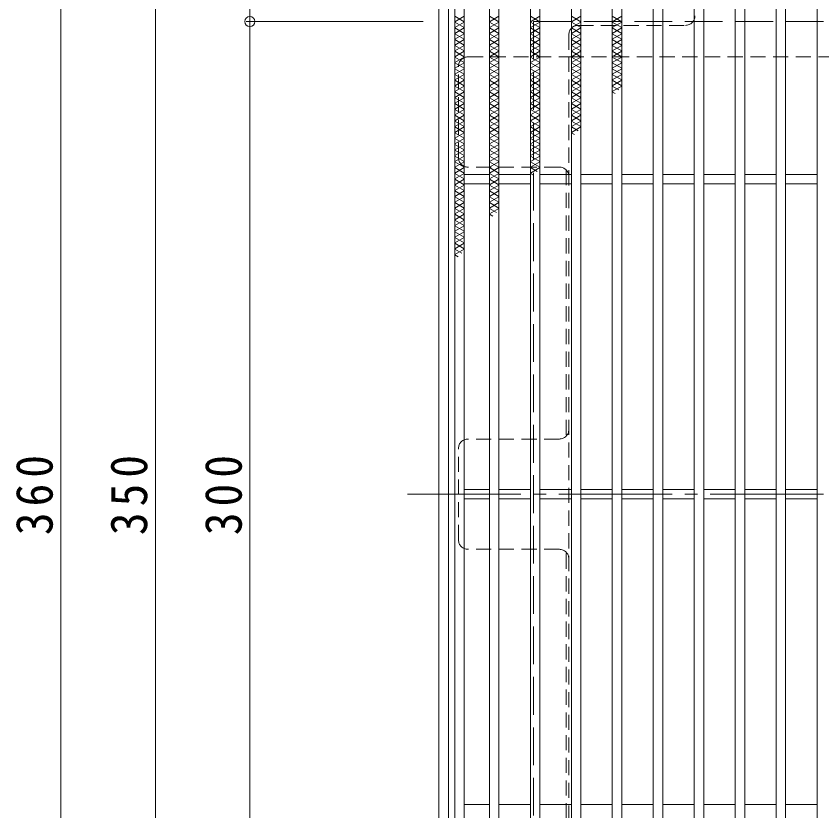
# Model space of a CAD drawing. Units: millimetres at full size, sheet at 1:4. Extents: x -838 to 1019, y -781 to 757.
# Drawn here: x -808.9 to -553.2, y 342.6 to 594.9 of the extents above; entities that cross this region are included whole.
import ezdxf

# ---------------------------------------------------------------- set-up
doc = ezdxf.new("R2010")
doc.units = ezdxf.units.MM
doc.header["$LTSCALE"] = 4
doc.header["$PDMODE"] = 32
doc.header["$PDSIZE"] = 3.2
for name, pattern in [('CHAIN2', [12, 9, -1, 1, -1]), ('DASHED1', [1.8, 1.2, -0.6]), ('DASHED3', [4, 3, -1])]:
    doc.linetypes.add(name, pattern=pattern)
for name, color, linetype, lineweight in [('A-1', 3, 'Continuous', 9), ('A-2', 3, 'Continuous', 9), ('A-4', 7, 'Continuous', 9), ('A-7', 2, 'Continuous', 9), ('A-9', 6, 'Continuous', 9)]:
    doc.layers.add(name, color=color, linetype=linetype, lineweight=lineweight)
doc.styles.add('ＭＳ ゴシック', font='')
doc.styles.get('ＭＳ ゴシック').set_extended_font_data('MS Gothic')

msp = doc.modelspace()

# ---------------------------------------------------------------- linework, layer by layer
at = {"layer": 'A-1', "color": 2, "linetype": 'DASHED3'}
for p, q in [((-644.713, 593.162), (-644.713, 293.162)), ((-344.713, 593.162), (-644.713, 593.162))]:
    msp.add_line(p, q, dxfattribs=at)
at = {"layer": 'A-1', "color": 2}
for points in [[(-674.713, 623.162), (-674.713, 263.162), (-314.713, 263.162), (-314.713, 623.162)], [(-671.713, 620.162), (-671.713, 266.162), (-317.713, 266.162), (-317.713, 620.162)]]:
    msp.add_lwpolyline(points, close=True, dxfattribs=at)
at = {"layer": 'A-2'}
for p, q in [((-669.713, 618.161), (-669.713, 268.161)), ((-666.713, 615.161), (-666.713, 271.161)), ((-658.713, 615.161), (-658.713, 271.161)), ((-655.713, 615.161), (-655.713, 271.161)), ((-645.713, 615.161), (-645.713, 271.161)), ((-642.713, 615.161), (-642.713, 271.161)), ((-632.713, 615.161), (-632.713, 271.161)), ((-629.713, 615.161), (-629.713, 271.161)), ((-619.713, 615.161), (-619.713, 271.161)), ((-616.713, 615.161), (-616.713, 271.161)), ((-606.713, 615.161), (-606.713, 271.161)), ((-603.713, 615.161), (-603.713, 271.161)), ((-593.713, 615.161), (-593.713, 271.161)), ((-590.713, 615.161), (-590.713, 271.161)), ((-580.713, 615.161), (-580.713, 271.161)), ((-577.713, 615.161), (-577.713, 271.161)), ((-567.713, 615.161), (-567.713, 271.161)), ((-564.713, 615.161), (-564.713, 271.161)), ((-554.713, 615.161), (-554.713, 271.161)), ((-658.713, 544.661), (-666.713, 544.661)), ((-645.713, 544.661), (-655.713, 544.661)), ((-632.713, 544.661), (-642.713, 544.661)), ((-619.713, 544.661), (-629.713, 544.661)), ((-606.713, 544.661), (-616.713, 544.661)), ((-593.713, 544.661), (-603.713, 544.661)), ((-580.713, 544.661), (-590.713, 544.661)), ((-567.713, 544.661), (-577.713, 544.661)), ((-554.713, 544.661), (-564.713, 544.661)), ((-658.713, 541.661), (-666.713, 541.661)), ((-645.713, 541.661), (-655.713, 541.661)), ((-632.713, 541.661), (-642.713, 541.661)), ((-619.713, 541.661), (-629.713, 541.661)), ((-606.713, 541.661), (-616.713, 541.661)), ((-593.713, 541.661), (-603.713, 541.661)), ((-580.713, 541.661), (-590.713, 541.661)), ((-567.713, 541.661), (-577.713, 541.661)), ((-554.713, 541.661), (-564.713, 541.661)), ((-658.713, 444.661), (-666.713, 444.661)), ((-645.713, 444.661), (-655.713, 444.661)), ((-632.713, 444.661), (-642.713, 444.661)), ((-619.713, 444.661), (-629.713, 444.661)), ((-606.713, 444.661), (-616.713, 444.661)), ((-593.713, 444.661), (-603.713, 444.661)), ((-580.713, 444.661), (-590.713, 444.661)), ((-567.713, 444.661), (-577.713, 444.661)), ((-554.713, 444.661), (-564.713, 444.661)), ((-658.713, 441.661), (-666.713, 441.661)), ((-645.713, 441.661), (-655.713, 441.661)), ((-632.713, 441.661), (-642.713, 441.661)), ((-619.713, 441.661), (-629.713, 441.661)), ((-606.713, 441.661), (-616.713, 441.661)), ((-593.713, 441.661), (-603.713, 441.661)), ((-580.713, 441.661), (-590.713, 441.661)), ((-567.713, 441.661), (-577.713, 441.661)), ((-554.713, 441.661), (-564.713, 441.661)), ((-658.713, 344.661), (-666.713, 344.661)), ((-645.713, 344.661), (-655.713, 344.661)), ((-632.713, 344.661), (-642.713, 344.661)), ((-619.713, 344.661), (-629.713, 344.661)), ((-606.713, 344.661), (-616.713, 344.661)), ((-593.713, 344.661), (-603.713, 344.661)), ((-580.713, 344.661), (-590.713, 344.661)), ((-567.713, 344.661), (-577.713, 344.661)), ((-554.713, 344.661), (-564.713, 344.661))]:
    msp.add_line(p, q, dxfattribs=at)
at = {"layer": 'A-4'}
for p, q in [((-794.713, 623.162), (-794.713, 263.162)), ((-764.713, 618.161), (-764.713, 268.162)), ((-734.713, 593.162), (-734.713, 618.161)), ((-735.913, 593.162), (-679.713, 593.162)), ((-734.713, 593.162), (-734.713, 293.162))]:
    msp.add_line(p, q, dxfattribs=at)
msp.add_point((-734.713, 593.162), dxfattribs=at)
at = {"layer": 'A-7', "linetype": 'DASHED1'}
for p, q in [((-630.513, 591.966), (-596.512, 591.966)), ((-633.513, 588.966), (-633.513, 581.966)), ((-665.516, 581.966), (-633.513, 581.966)), ((-633.513, 581.966), (-355.913, 581.966)), ((-633.513, 581.966), (-633.513, 304.359)), ((-668.516, 549.965), (-668.516, 578.966)), ((-636.513, 546.965), (-665.516, 546.965)), ((-634.313, 546.004), (-634.313, 461.623)), ((-636.513, 460.663), (-665.516, 460.663)), ((-668.516, 428.662), (-668.516, 457.663)), ((-636.513, 425.662), (-665.516, 425.662)), ((-634.313, 340.32), (-634.313, 424.701))]:
    msp.add_line(p, q, dxfattribs=at)
at = {"layer": 'A-7', "linetype": 'CHAIN2'}
msp.add_line((-684.713, 443.162), (-304.713, 443.162), dxfattribs=at)
at = {"layer": 'A-7', "linetype": 'DASHED1'}
for centre, start, end in [((-596.512, 594.966), 270, 0), ((-630.513, 588.966), 90, 180), ((-665.516, 578.966), 90, 180), ((-665.516, 549.965), 180, 270), ((-636.513, 543.965), 0, 90), ((-636.513, 463.663), 270, 0), ((-665.516, 457.663), 90, 180), ((-665.516, 428.662), 180, 270), ((-636.513, 422.662), 0, 90)]:
    msp.add_arc(centre, 3, start, end, dxfattribs=at)
at = {"layer": 'A-9'}
for p, q in [((-669.713, 594.838), (-666.713, 593.106)), ((-666.713, 594.838), (-669.713, 593.106)), ((-658.713, 594.838), (-655.713, 593.106)), ((-655.713, 594.838), (-658.713, 593.106)), ((-645.713, 594.838), (-642.713, 593.106)), ((-642.713, 594.838), (-645.713, 593.106)), ((-632.713, 594.838), (-629.713, 593.106)), ((-629.713, 594.838), (-632.713, 593.106)), ((-619.713, 594.838), (-616.713, 593.106)), ((-616.713, 594.838), (-619.713, 593.106)), ((-666.713, 592.991), (-669.713, 591.259)), ((-669.713, 592.991), (-666.713, 591.259)), ((-666.713, 591.143), (-669.713, 589.411)), ((-669.713, 591.143), (-666.713, 589.411)), ((-655.713, 592.991), (-658.713, 591.259)), ((-658.713, 592.991), (-655.713, 591.259)), ((-655.713, 591.143), (-658.713, 589.411)), ((-658.713, 591.143), (-655.713, 589.411)), ((-642.713, 592.991), (-645.713, 591.259)), ((-645.713, 592.991), (-642.713, 591.259)), ((-642.713, 591.143), (-645.713, 589.411)), ((-645.713, 591.143), (-642.713, 589.411)), ((-629.713, 592.991), (-632.713, 591.259)), ((-632.713, 592.991), (-629.713, 591.259)), ((-629.713, 591.143), (-632.713, 589.411)), ((-632.713, 591.143), (-629.713, 589.411)), ((-616.713, 592.991), (-619.713, 591.259)), ((-619.713, 592.991), (-616.713, 591.259)), ((-616.713, 591.143), (-619.713, 589.411)), ((-619.713, 591.143), (-616.713, 589.411)), ((-666.713, 589.296), (-669.713, 587.563)), ((-669.713, 589.296), (-666.713, 587.564)), ((-655.713, 589.296), (-658.713, 587.563)), ((-658.713, 589.296), (-655.713, 587.564)), ((-642.713, 589.296), (-645.713, 587.563)), ((-645.713, 589.296), (-642.713, 587.564)), ((-629.713, 589.296), (-632.713, 587.563)), ((-632.713, 589.296), (-629.713, 587.564)), ((-616.713, 589.296), (-619.713, 587.563)), ((-619.713, 589.296), (-616.713, 587.564)), ((-666.713, 587.448), (-669.713, 585.716)), ((-669.713, 587.448), (-666.713, 585.716)), ((-666.713, 585.6), (-669.713, 583.868)), ((-669.713, 585.6), (-666.713, 583.868)), ((-655.713, 587.448), (-658.713, 585.716)), ((-658.713, 587.448), (-655.713, 585.716)), ((-655.713, 585.6), (-658.713, 583.868)), ((-658.713, 585.6), (-655.713, 583.868)), ((-642.713, 587.448), (-645.713, 585.716)), ((-645.713, 587.448), (-642.713, 585.716)), ((-642.713, 585.6), (-645.713, 583.868)), ((-645.713, 585.6), (-642.713, 583.868)), ((-629.713, 587.448), (-632.713, 585.716)), ((-632.713, 587.448), (-629.713, 585.716)), ((-629.713, 585.6), (-632.713, 583.868)), ((-632.713, 585.6), (-629.713, 583.868)), ((-616.713, 587.448), (-619.713, 585.716)), ((-619.713, 587.448), (-616.713, 585.716)), ((-616.713, 585.6), (-619.713, 583.868)), ((-619.713, 585.6), (-616.713, 583.868)), ((-666.713, 583.753), (-669.713, 582.021)), ((-669.713, 583.753), (-666.713, 582.021)), ((-655.713, 583.753), (-658.713, 582.021)), ((-658.713, 583.753), (-655.713, 582.021)), ((-642.713, 583.753), (-645.713, 582.021)), ((-645.713, 583.753), (-642.713, 582.021)), ((-629.713, 583.753), (-632.713, 582.021)), ((-632.713, 583.753), (-629.713, 582.021)), ((-616.713, 583.753), (-619.713, 582.021)), ((-619.713, 583.753), (-616.713, 582.021)), ((-666.713, 581.905), (-669.713, 580.173)), ((-669.713, 581.905), (-666.713, 580.173)), ((-655.713, 581.905), (-658.713, 580.173)), ((-658.713, 581.905), (-655.713, 580.173)), ((-642.713, 581.905), (-645.713, 580.173)), ((-645.713, 581.905), (-642.713, 580.173)), ((-629.713, 581.905), (-632.713, 580.173)), ((-632.713, 581.905), (-629.713, 580.173)), ((-616.713, 581.905), (-619.713, 580.173)), ((-619.713, 581.905), (-616.713, 580.173)), ((-666.713, 580.058), (-669.713, 578.326)), ((-669.713, 580.058), (-666.713, 578.326)), ((-666.713, 578.21), (-669.713, 576.478)), ((-669.713, 578.21), (-666.713, 576.478)), ((-655.713, 580.058), (-658.713, 578.326)), ((-658.713, 580.058), (-655.713, 578.326)), ((-655.713, 578.21), (-658.713, 576.478)), ((-658.713, 578.21), (-655.713, 576.478)), ((-642.713, 580.058), (-645.713, 578.326)), ((-645.713, 580.058), (-642.713, 578.326)), ((-642.713, 578.21), (-645.713, 576.478)), ((-645.713, 578.21), (-642.713, 576.478)), ((-629.713, 580.058), (-632.713, 578.326)), ((-632.713, 580.058), (-629.713, 578.326)), ((-629.713, 578.21), (-632.713, 576.478)), ((-632.713, 578.21), (-629.713, 576.478)), ((-616.713, 580.058), (-619.713, 578.326)), ((-619.713, 580.058), (-616.713, 578.326)), ((-616.713, 578.21), (-619.713, 576.478)), ((-619.713, 578.21), (-616.713, 576.478)), ((-666.713, 576.362), (-669.713, 574.63)), ((-669.713, 576.362), (-666.713, 574.63)), ((-655.713, 576.362), (-658.713, 574.63)), ((-658.713, 576.362), (-655.713, 574.63)), ((-642.713, 576.362), (-645.713, 574.63)), ((-645.713, 576.362), (-642.713, 574.63)), ((-629.713, 576.362), (-632.713, 574.63)), ((-632.713, 576.362), (-629.713, 574.63)), ((-616.713, 576.362), (-619.713, 574.63)), ((-619.713, 576.362), (-616.713, 574.63)), ((-666.713, 574.515), (-669.713, 572.783)), ((-669.713, 574.515), (-666.713, 572.783)), ((-655.713, 574.515), (-658.713, 572.783)), ((-658.713, 574.515), (-655.713, 572.783)), ((-642.713, 574.515), (-645.713, 572.783)), ((-645.713, 574.515), (-642.713, 572.783)), ((-629.713, 574.515), (-632.713, 572.783)), ((-632.713, 574.515), (-629.713, 572.783)), ((-616.713, 574.515), (-619.713, 572.783)), ((-619.713, 574.515), (-616.713, 572.783)), ((-666.713, 572.667), (-669.713, 570.935)), ((-669.713, 572.667), (-666.713, 570.935)), ((-666.713, 570.82), (-669.713, 569.088)), ((-669.713, 570.82), (-666.713, 569.088)), ((-655.713, 572.667), (-658.713, 570.935)), ((-658.713, 572.667), (-655.713, 570.935)), ((-655.713, 570.82), (-658.713, 569.088)), ((-658.713, 570.82), (-655.713, 569.088)), ((-642.713, 572.667), (-645.713, 570.935)), ((-645.713, 572.667), (-642.713, 570.935)), ((-642.713, 570.82), (-645.713, 569.088)), ((-645.713, 570.82), (-642.713, 569.088)), ((-629.713, 572.667), (-632.713, 570.935)), ((-632.713, 572.667), (-629.713, 570.935)), ((-629.713, 570.82), (-632.713, 569.088)), ((-632.713, 570.82), (-629.713, 569.088)), ((-616.713, 572.667), (-619.713, 570.935)), ((-619.713, 572.667), (-617.613, 571.455)), ((-619.713, 570.82), (-618.784, 570.284)), ((-666.713, 568.972), (-669.713, 567.24)), ((-669.713, 568.972), (-666.713, 567.24)), ((-655.713, 568.972), (-658.713, 567.24)), ((-658.713, 568.972), (-655.713, 567.24)), ((-642.713, 568.972), (-645.713, 567.24)), ((-645.713, 568.972), (-642.713, 567.24)), ((-629.713, 568.972), (-632.713, 567.24)), ((-632.713, 568.972), (-629.713, 567.24)), ((-666.713, 567.124), (-669.713, 565.392)), ((-669.713, 567.124), (-666.713, 565.392)), ((-666.713, 565.277), (-669.713, 563.545)), ((-669.713, 565.277), (-666.713, 563.545)), ((-655.713, 567.124), (-658.713, 565.392)), ((-658.713, 567.124), (-655.713, 565.392)), ((-655.713, 565.277), (-658.713, 563.545)), ((-658.713, 565.277), (-655.713, 563.545)), ((-642.713, 567.124), (-645.713, 565.392)), ((-645.713, 567.124), (-642.713, 565.392)), ((-642.713, 565.277), (-645.713, 563.545)), ((-645.713, 565.277), (-642.713, 563.545)), ((-629.713, 567.124), (-632.713, 565.392)), ((-632.713, 567.124), (-629.713, 565.392)), ((-629.713, 565.277), (-632.713, 563.545)), ((-632.713, 565.277), (-629.713, 563.545)), ((-666.713, 563.429), (-669.713, 561.697)), ((-669.713, 563.429), (-666.713, 561.697)), ((-655.713, 563.429), (-658.713, 561.697)), ((-658.713, 563.429), (-655.713, 561.697)), ((-642.713, 563.429), (-645.713, 561.697)), ((-645.713, 563.429), (-642.713, 561.697)), ((-629.713, 563.429), (-632.713, 561.697)), ((-632.713, 563.429), (-629.713, 561.697)), ((-666.713, 561.582), (-669.713, 559.85)), ((-669.713, 561.582), (-666.713, 559.85)), ((-655.713, 561.582), (-658.713, 559.85)), ((-658.713, 561.582), (-655.713, 559.85)), ((-642.713, 561.582), (-645.713, 559.85)), ((-645.713, 561.582), (-642.713, 559.85)), ((-629.713, 561.582), (-632.713, 559.85)), ((-632.713, 561.582), (-629.713, 559.85)), ((-666.713, 559.734), (-669.713, 558.002)), ((-669.713, 559.734), (-666.713, 558.002)), ((-666.713, 557.886), (-669.713, 556.154)), ((-669.713, 557.886), (-666.713, 556.155)), ((-655.713, 559.734), (-658.713, 558.002)), ((-658.713, 559.734), (-655.713, 558.002)), ((-655.713, 557.886), (-658.713, 556.154)), ((-658.713, 557.886), (-655.713, 556.155)), ((-642.713, 559.734), (-645.713, 558.002)), ((-645.713, 559.734), (-642.713, 558.002)), ((-642.713, 557.886), (-645.713, 556.154)), ((-645.713, 557.886), (-642.713, 556.155)), ((-629.713, 559.734), (-632.713, 558.002)), ((-632.713, 559.734), (-630.571, 558.497)), ((-632.713, 557.886), (-631.742, 557.326)), ((-666.713, 556.039), (-669.713, 554.307)), ((-669.713, 556.039), (-666.713, 554.307)), ((-655.713, 556.039), (-658.713, 554.307)), ((-658.713, 556.039), (-655.713, 554.307)), ((-642.713, 556.039), (-645.713, 554.307)), ((-645.713, 556.039), (-642.713, 554.307)), ((-666.713, 554.191), (-669.713, 552.459)), ((-669.713, 554.191), (-666.713, 552.459)), ((-666.713, 552.344), (-669.713, 550.612)), ((-669.713, 552.344), (-666.713, 550.612)), ((-655.713, 554.191), (-658.713, 552.459)), ((-658.713, 554.191), (-655.713, 552.459)), ((-655.713, 552.344), (-658.713, 550.612)), ((-658.713, 552.344), (-655.713, 550.612)), ((-642.713, 554.191), (-645.713, 552.459)), ((-645.713, 554.191), (-642.713, 552.459)), ((-642.713, 552.344), (-645.713, 550.612)), ((-645.713, 552.344), (-642.713, 550.612)), ((-666.713, 550.496), (-669.713, 548.764)), ((-669.713, 550.496), (-666.713, 548.764)), ((-655.713, 550.496), (-658.713, 548.764)), ((-658.713, 550.496), (-655.713, 548.764)), ((-642.713, 550.496), (-645.713, 548.764)), ((-645.713, 550.496), (-642.713, 548.764)), ((-666.713, 548.649), (-669.713, 546.916)), ((-669.713, 548.649), (-666.713, 546.917)), ((-655.713, 548.649), (-658.713, 546.916)), ((-658.713, 548.649), (-655.713, 546.917)), ((-642.713, 548.649), (-645.713, 546.916)), ((-645.713, 548.649), (-642.713, 546.917)), ((-666.713, 546.801), (-669.713, 545.069)), ((-669.713, 546.801), (-666.713, 545.069)), ((-666.713, 544.953), (-669.713, 543.221)), ((-669.713, 544.953), (-666.713, 543.221)), ((-655.713, 546.801), (-658.713, 545.069)), ((-658.713, 546.801), (-655.713, 545.069)), ((-655.713, 544.953), (-658.713, 543.221)), ((-658.713, 544.953), (-655.713, 543.221)), ((-642.713, 546.801), (-645.713, 545.069)), ((-645.713, 546.801), (-643.528, 545.54)), ((-645.713, 544.953), (-644.7, 544.368)), ((-666.713, 543.106), (-669.713, 541.374)), ((-669.713, 543.106), (-666.713, 541.374)), ((-655.713, 543.106), (-658.713, 541.374)), ((-658.713, 543.106), (-655.713, 541.374)), ((-666.713, 541.258), (-669.713, 539.526)), ((-669.713, 541.258), (-666.713, 539.526)), ((-655.713, 541.258), (-658.713, 539.526)), ((-658.713, 541.258), (-655.713, 539.526)), ((-666.713, 539.411), (-669.713, 537.678)), ((-669.713, 539.411), (-666.713, 537.679)), ((-666.713, 537.563), (-669.713, 535.831)), ((-669.713, 537.563), (-666.713, 535.831)), ((-655.713, 539.411), (-658.713, 537.678)), ((-658.713, 539.411), (-655.713, 537.679)), ((-655.713, 537.563), (-658.713, 535.831)), ((-658.713, 537.563), (-655.713, 535.831)), ((-666.713, 535.715), (-669.713, 533.983)), ((-669.713, 535.715), (-666.713, 533.983)), ((-655.713, 535.715), (-658.713, 533.983)), ((-658.713, 535.715), (-655.713, 533.983)), ((-666.713, 533.868), (-669.713, 532.136)), ((-669.713, 533.868), (-666.713, 532.136)), ((-666.713, 532.02), (-669.713, 530.288)), ((-669.713, 532.02), (-666.713, 530.288)), ((-655.713, 533.868), (-658.713, 532.136)), ((-658.713, 533.868), (-656.486, 532.582)), ((-658.713, 532.02), (-657.657, 531.411)), ((-666.713, 530.173), (-669.713, 528.441)), ((-669.713, 530.173), (-666.713, 528.441)), ((-666.713, 528.325), (-669.713, 526.593)), ((-669.713, 528.325), (-666.713, 526.593)), ((-666.713, 526.477), (-669.713, 524.745)), ((-669.713, 526.477), (-666.713, 524.745)), ((-666.713, 524.63), (-669.713, 522.898)), ((-669.713, 524.63), (-666.713, 522.898)), ((-666.713, 522.782), (-669.713, 521.05)), ((-669.713, 522.782), (-666.713, 521.05)), ((-666.713, 520.935), (-669.713, 519.203)), ((-669.713, 520.935), (-667.443, 519.624)), ((-669.713, 519.087), (-668.615, 518.453))]:
    msp.add_line(p, q, dxfattribs=at)

# ---------------------------------------------------------------- texts
at = {"layer": 'A-4', "color": 2, "char_height": 11.73, "attachment_point": 7, "rotation": 90, "style": 'ＭＳ ゴシック'}
for s, insert in [('\\T1.27;\\W0.9;360', (-797.113, 430.162)), ('\\T1.27;\\W0.9;350', (-767.113, 430.162)), ('\\T1.27;\\W0.9;300', (-737.113, 430.162))]:
    msp.add_mtext(s, dxfattribs=dict(at, insert=insert))

doc.saveas('drawing.dxf')
